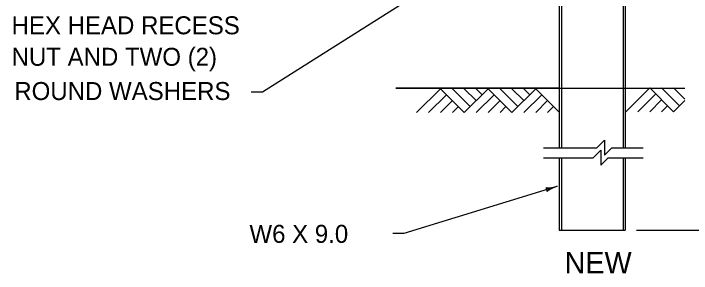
# Model space of a CAD drawing. Extents: x 997.6 to 1036.9, y 998.9 to 1022.6.
# Drawn here: x 1022.16 to 1029.71, y 1014.32 to 1017.21 of the extents above; entities that cross this region are included whole.
import ezdxf

# ---------------------------------------------------------------- set-up
doc = ezdxf.new("R2010")
doc.units = 0
doc.layers.add('Level 1', color=7, linetype='Continuous')

msp = doc.modelspace()

# ---------------------------------------------------------------- linework, layer by layer
at = {"layer": 'Level 1'}
for p, q in [((1028.2423, 1020.4065), (1028.2423, 1015.7218)), ((1028.2658, 1020.4065), (1028.2658, 1015.7218)), ((1028.9533, 1020.4065), (1028.9533, 1015.7218)), ((1028.9767, 1020.4065), (1028.9767, 1015.7218)), ((1024.936, 1016.3439), (1028.1493, 1018.3701)), ((1026.4223, 1016.3844), (1029.6395, 1016.3844)), ((1028.2423, 1016.3844), (1026.4223, 1016.3844)), ((1026.6535, 1016.1122), (1026.9188, 1016.3773)), ((1026.9188, 1016.3773), (1027.1839, 1016.1122)), ((1027.0514, 1016.3773), (1027.2503, 1016.1785)), ((1027.1838, 1016.3773), (1027.3165, 1016.2448)), ((1027.1839, 1016.1122), (1027.4491, 1016.3773)), ((1027.3165, 1016.3773), (1027.3828, 1016.3111)), ((1027.4491, 1016.3773), (1027.7143, 1016.1122)), ((1027.5818, 1016.3773), (1027.7806, 1016.1785)), ((1027.7143, 1016.1122), (1027.9795, 1016.3773)), ((1027.7143, 1016.3773), (1027.8468, 1016.2448)), ((1027.8468, 1016.3773), (1027.9132, 1016.3111)), ((1027.9795, 1016.3773), (1028.2447, 1016.1122)), ((1028.9839, 1016.1219), (1029.2492, 1016.3871)), ((1029.2492, 1016.3871), (1029.5143, 1016.1219)), ((1029.3818, 1016.3871), (1029.5807, 1016.1883)), ((1029.5143, 1016.3871), (1029.6395, 1016.2618)), ((1024.811, 1016.3439), (1024.936, 1016.3439)), ((1026.7862, 1016.1122), (1026.985, 1016.3111)), ((1027.3165, 1016.1122), (1027.5154, 1016.3111)), ((1027.8469, 1016.1122), (1028.0458, 1016.3111)), ((1029.1166, 1016.1219), (1029.3154, 1016.3208)), ((1026.9187, 1016.1122), (1027.0513, 1016.2448)), ((1027.449, 1016.1122), (1027.5817, 1016.2448)), ((1027.9794, 1016.1122), (1028.112, 1016.2448)), ((1029.2491, 1016.1219), (1029.3817, 1016.2546)), ((1029.5143, 1016.1219), (1029.6395, 1016.2471)), ((1027.0513, 1016.1122), (1027.1176, 1016.1785)), ((1027.5817, 1016.1122), (1027.648, 1016.1785)), ((1028.112, 1016.1122), (1028.1783, 1016.1785)), ((1029.3817, 1016.1219), (1029.448, 1016.1883)), ((1028.2423, 1015.6098), (1028.2423, 1014.8052)), ((1028.2658, 1015.6098), (1028.2658, 1014.8052)), ((1028.9533, 1015.6098), (1028.9533, 1014.8052)), ((1028.9767, 1015.6098), (1028.9767, 1014.8052)), ((1026.5144, 1014.7714), (1028.2189, 1015.2924)), ((1026.3894, 1014.7714), (1026.5144, 1014.7714)), ((1028.2423, 1014.8052), (1028.9767, 1014.8052)), ((1029.1017, 1014.8052), (1033.4557, 1014.8052))]:
    msp.add_line(p, q, dxfattribs=at)
for points in [[(1028.0642, 1015.7218), (1028.6616, 1015.7218), (1028.7449, 1015.8051), (1028.7449, 1015.6384), (1028.8283, 1015.7218), (1029.1759, 1015.7218)], [(1028.0642, 1015.6098), (1028.62, 1015.6098), (1028.7033, 1015.6931), (1028.7033, 1015.5264), (1028.7867, 1015.6098), (1029.1759, 1015.6098)]]:
    msp.add_lwpolyline(points, dxfattribs=at)
for centre, radius, start, end in [((1028.1046, 1015.6663), 0.3909, 268.34353, 286.99026), ((1028.3332, 1014.9186), 0.3909, 106.99638, 125.66516), ((1028.3332, 1014.9186), 0.3909, 106.98415, 106.99638), ((1028.0767, 1015.249), 0.0313, 335.77097, 57.88767)]:
    msp.add_arc(centre, radius, start, end, dxfattribs=at)

# ---------------------------------------------------------------- texts
for s, height, p in [('HEX HEAD RECESS', 0.2, (1022.1424, 1016.9826)), ('NUT AND TWO (2)', 0.2, (1022.1424, 1016.6326)), ('ROUND WASHERS', 0.2, (1022.1726, 1016.2517)), ('W6 X 9.0', 0.2, (1024.7913, 1014.6639)), ('NEW', 0.24, (1028.2996, 1014.3239))]:
    msp.add_text(s, height=height, dxfattribs=at).set_placement(p)

doc.saveas('drawing.dxf')
